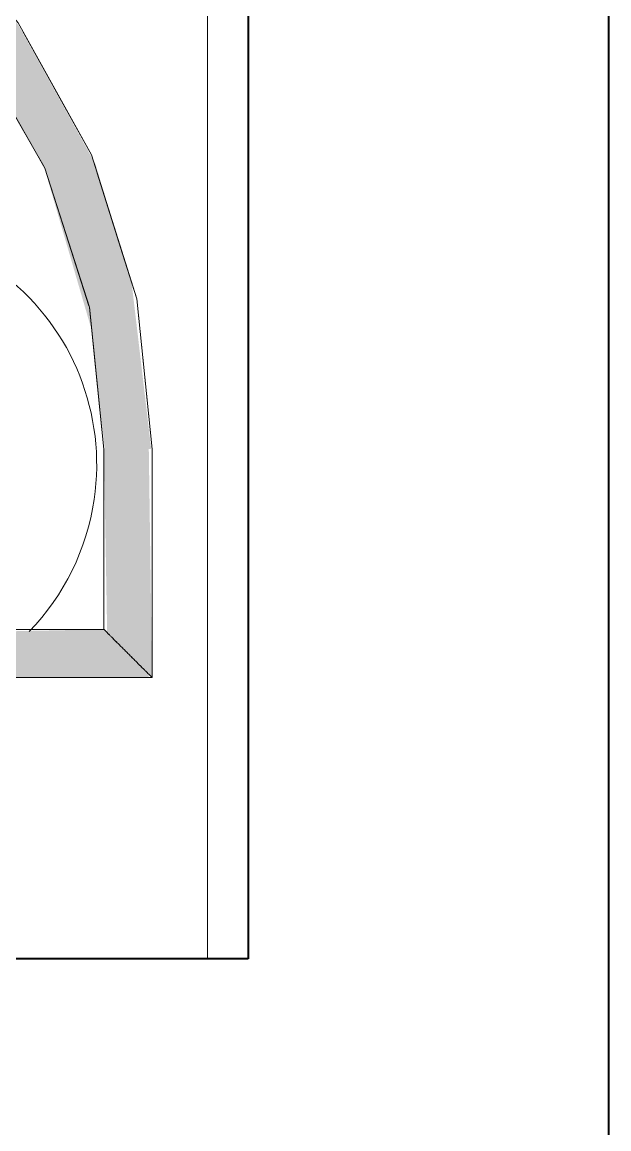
# Model space of a CAD drawing. Header units: millimetres. Extents: x 12827 to 109288, y -12264 to 68487.
# Drawn here: x 38695.3 to 38939.3, y 35936.7 to 36397 of the extents above; entities that cross this region are included whole.
import ezdxf

# ---------------------------------------------------------------- set-up
doc = ezdxf.new("R2010")
doc.units = ezdxf.units.MM
for name, color, linetype, lineweight in [('A-FLOR', 192, 'Continuous', 9), ('A-FLOR-PATT', 8, 'Continuous', 9), ('A-WALL', 113, 'Continuous', 20), ('Q-CASE', 31, 'Continuous', 20)]:
    doc.layers.add(name, color=color, linetype=linetype, lineweight=lineweight)

# ---------------------------------------------------------------- blocks, each defined once
blk = doc.blocks.new('DLN_Cat Ladder - 750x750x2500 _WDH_-14044057-Copy of 2_F')
at = {"layer": 'Q-CASE', "transparency": 33554432}
for points in [[(-265.3, -707), (-263.96, -802), (-245.3, -802), (-246.64, -725.66), (-264.96, -707.34)], [(-265.3, -707), (-263.96, -802), (-245.3, -802), (-246.64, -725.66), (-264.96, -707.34)], [(-265.3, -707), (-263.96, -802), (-245.3, -802), (-246.64, -725.66), (-264.96, -707.34)], [(-265.3, -707), (-263.96, -802), (-245.3, -802), (-246.64, -725.66), (-264.96, -707.34)], [(-265.3, -707), (-263.96, -802), (-245.3, -802), (-246.64, -725.66), (-264.96, -707.34)], [(-265.3, -707), (-263.96, -802), (-245.3, -802), (-246.64, -725.66), (-264.96, -707.34)], [(-265.3, -707), (-263.96, -802), (-245.3, -802), (-246.64, -725.66), (-264.96, -707.34)], [(-265.3, -707), (-263.96, -802), (-245.3, -802), (-246.64, -725.66), (-264.96, -707.34)], [(-265.3, -707), (-263.96, -802), (-245.3, -802), (-246.64, -725.66), (-264.96, -707.34)], [(-265.3, -707), (-263.96, -802), (-245.3, -802), (-246.64, -725.66), (-264.96, -707.34)], [(-183.74, -707), (-263.96, -708.34), (-245.3, -727), (-180.3, -725.23), (-182.32, -707)], [(-183.74, -707), (-263.96, -708.34), (-245.3, -727), (-180.3, -725.23), (-182.32, -707)], [(-183.74, -707), (-263.96, -708.34), (-245.3, -727), (-180.3, -725.23), (-182.32, -707)], [(-183.74, -707), (-263.96, -708.34), (-245.3, -727), (-180.3, -725.23), (-182.32, -707)], [(-183.74, -707), (-263.96, -708.34), (-245.3, -727), (-180.3, -725.23), (-182.32, -707)], [(-183.74, -707), (-263.96, -708.34), (-245.3, -727), (-180.3, -725.23), (-182.32, -707)], [(-183.74, -707), (-263.96, -708.34), (-245.3, -727), (-180.3, -725.23), (-182.32, -707)], [(-189.3, -707), (-263.96, -708.34), (-245.3, -727), (-180.3, -725.23), (-182.32, -707), (-183.74, -707)], [(-263.96, -707), (-263.96, -708.34), (-245.3, -727), (-180.3, -725.23), (-182.32, -707), (-263.95, -707)], [(-209.78, -707), (-263.96, -708.34), (-245.3, -727), (-180.3, -725.66), (-182.32, -707), (-189.3, -707)], [(-260.3, -802), (-264.96, -802), (-256.9, -870.54), (-241.7, -920.63), (-207.31, -981.23), (-172.37, -1022.95), (-118.21, -1064.74), (-62.67, -1091.82), (-15.59, -1106.06), (51.38, -1111.34), (105.18, -1106.04), (163.33, -1088.4), (224.98, -1053.15), (266.93, -1017.51), (303.4, -972.46), (331.1, -920.63), (349.7, -852.18), (353.36, -802), (335.04, -802), (328.36, -862.29), (309.24, -920.63), (277.72, -974.23), (233.67, -1021.2), (189.7, -1053.15), (134.32, -1077.81), (75.01, -1090.41), (9.85, -1089.45), (-45.85, -1077.39), (-101.13, -1052.54), (-152.74, -1013.74), (-195.41, -962.94), (-220.23, -919.95), (-240.13, -851.76), (-246.64, -802), (-259.34, -802)], [(-260.3, -802), (-264.96, -802), (-256.9, -870.54), (-241.7, -920.63), (-207.31, -981.23), (-172.37, -1022.95), (-118.21, -1064.74), (-62.67, -1091.82), (-15.59, -1106.06), (51.38, -1111.34), (105.18, -1106.04), (163.33, -1088.4), (224.98, -1053.15), (266.93, -1017.51), (303.4, -972.46), (331.1, -920.63), (349.7, -852.18), (353.36, -802), (335.04, -802), (328.36, -862.29), (309.24, -920.63), (277.72, -974.23), (233.67, -1021.2), (189.7, -1053.15), (134.32, -1077.81), (75.01, -1090.41), (9.85, -1089.45), (-45.85, -1077.39), (-101.13, -1052.54), (-152.74, -1013.74), (-195.41, -962.94), (-220.23, -919.95), (-240.13, -851.76), (-246.64, -802), (-259.34, -802)], [(-250.96, -802), (-264.96, -802), (-256.9, -870.54), (-241.7, -920.63), (-207.31, -981.23), (-172.37, -1022.95), (-118.21, -1064.74), (-62.67, -1091.82), (-15.59, -1106.06), (51.38, -1111.34), (105.18, -1106.04), (163.33, -1088.4), (224.98, -1053.15), (266.93, -1017.51), (303.4, -972.46), (331.1, -920.63), (349.7, -852.18), (353.36, -802), (335.04, -802), (328.36, -862.29), (309.24, -920.63), (277.72, -974.23), (233.67, -1021.2), (189.7, -1053.15), (134.32, -1077.81), (75.01, -1090.41), (9.85, -1089.45), (-45.85, -1077.39), (-101.13, -1052.54), (-152.74, -1013.74), (-195.41, -962.94), (-220.23, -919.95), (-240.13, -851.76), (-246.64, -802), (-250.3, -802)], [(-260.3, -802), (-264.96, -802), (-256.9, -870.54), (-241.7, -920.63), (-207.31, -981.23), (-172.37, -1022.95), (-118.21, -1064.74), (-62.67, -1091.82), (-15.59, -1106.06), (51.38, -1111.34), (105.18, -1106.04), (163.33, -1088.4), (224.98, -1053.15), (266.93, -1017.51), (303.4, -972.46), (331.1, -920.63), (349.7, -852.18), (353.36, -802), (335.04, -802), (328.36, -862.29), (309.24, -920.63), (277.72, -974.23), (233.67, -1021.2), (189.7, -1053.15), (134.32, -1077.81), (75.01, -1090.41), (9.85, -1089.45), (-45.85, -1077.39), (-101.13, -1052.54), (-152.74, -1013.74), (-195.41, -962.94), (-220.23, -919.95), (-240.13, -851.76), (-246.64, -802), (-259.34, -802)], [(-260.3, -802), (-264.96, -802), (-256.9, -870.54), (-241.7, -920.63), (-207.31, -981.23), (-172.37, -1022.95), (-118.21, -1064.74), (-62.67, -1091.82), (-15.59, -1106.06), (51.38, -1111.34), (105.18, -1106.04), (163.33, -1088.4), (224.98, -1053.15), (266.93, -1017.51), (303.4, -972.46), (331.1, -920.63), (349.7, -852.18), (353.36, -802), (335.04, -802), (328.36, -862.29), (309.24, -920.63), (277.72, -974.23), (233.67, -1021.2), (189.7, -1053.15), (134.32, -1077.81), (75.01, -1090.41), (9.85, -1089.45), (-45.85, -1077.39), (-101.13, -1052.54), (-152.74, -1013.74), (-195.41, -962.94), (-220.23, -919.95), (-240.13, -851.76), (-246.64, -802), (-259.34, -802)], [(-250.96, -802), (-264.96, -802), (-256.9, -870.54), (-241.7, -920.63), (-207.31, -981.23), (-172.37, -1022.95), (-118.21, -1064.74), (-62.67, -1091.82), (-15.59, -1106.06), (51.38, -1111.34), (105.18, -1106.04), (163.33, -1088.4), (224.98, -1053.15), (266.93, -1017.51), (303.4, -972.46), (331.1, -920.63), (349.7, -852.18), (353.36, -802), (335.04, -802), (328.36, -862.29), (309.24, -920.63), (277.72, -974.23), (233.67, -1021.2), (189.7, -1053.15), (134.32, -1077.81), (75.01, -1090.41), (9.85, -1089.45), (-45.85, -1077.39), (-101.13, -1052.54), (-152.74, -1013.74), (-195.41, -962.94), (-220.23, -919.95), (-240.13, -851.76), (-246.64, -802), (-250.3, -802)], [(-250.96, -802), (-264.96, -802), (-256.9, -870.54), (-241.7, -920.63), (-207.31, -981.23), (-172.37, -1022.95), (-118.21, -1064.74), (-62.67, -1091.82), (-15.59, -1106.06), (51.38, -1111.34), (105.18, -1106.04), (163.33, -1088.4), (224.98, -1053.15), (266.93, -1017.51), (303.4, -972.46), (331.1, -920.63), (349.7, -852.18), (353.36, -802), (335.04, -802), (328.36, -862.29), (309.24, -920.63), (277.72, -974.23), (233.67, -1021.2), (189.7, -1053.15), (134.32, -1077.81), (75.01, -1090.41), (9.85, -1089.45), (-45.85, -1077.39), (-101.13, -1052.54), (-152.74, -1013.74), (-195.41, -962.94), (-220.23, -919.95), (-240.13, -851.76), (-246.64, -802), (-250.3, -802)], [(-245.64, -802), (-264.96, -802), (-256.9, -870.54), (-241.7, -920.63), (-207.31, -981.23), (-172.37, -1022.95), (-118.21, -1064.74), (-62.67, -1091.82), (-15.59, -1106.06), (51.38, -1111.34), (105.18, -1106.04), (163.33, -1088.4), (224.98, -1053.15), (266.93, -1017.51), (303.4, -972.46), (331.1, -920.63), (349.7, -852.18), (353.36, -802), (335.04, -802), (328.36, -862.29), (309.24, -920.63), (277.72, -974.23), (233.67, -1021.2), (189.7, -1053.15), (134.32, -1077.81), (75.01, -1090.41), (9.85, -1089.45), (-45.85, -1077.39), (-101.13, -1052.54), (-152.74, -1013.74), (-195.41, -962.94), (-220.23, -919.95), (-240.13, -851.76), (-245.3, -805.08)], [(-250.96, -802), (-264.96, -802), (-256.9, -870.54), (-241.7, -920.63), (-207.31, -981.23), (-172.37, -1022.95), (-118.21, -1064.74), (-62.67, -1091.82), (-15.59, -1106.06), (51.38, -1111.34), (105.18, -1106.04), (163.33, -1088.4), (224.98, -1053.15), (266.93, -1017.51), (303.4, -972.46), (331.1, -920.63), (349.7, -852.18), (353.36, -802), (335.04, -802), (328.36, -862.29), (309.24, -920.63), (277.72, -974.23), (233.67, -1021.2), (189.7, -1053.15), (134.32, -1077.81), (75.01, -1090.41), (9.85, -1089.45), (-45.85, -1077.39), (-101.13, -1052.54), (-152.74, -1013.74), (-195.41, -962.94), (-220.23, -919.95), (-240.13, -851.76), (-246.64, -802), (-250.3, -802)], [(-248.23, -802), (-264.96, -802), (-256.9, -870.54), (-241.7, -920.63), (-209.78, -978.22), (-174.5, -1021.2), (-127.53, -1059.76), (-73.93, -1088.4), (-15.59, -1106.06), (51.38, -1111.34), (105.18, -1106.04), (163.33, -1088.4), (216.93, -1059.76), (263.9, -1021.2), (302.46, -974.23), (331.1, -920.63), (349.7, -852.18), (353.36, -802), (335.04, -802), (328.36, -862.29), (309.63, -919.95), (279.32, -972.46), (236.68, -1019.01), (189.7, -1053.15), (134.32, -1077.81), (75.01, -1090.41), (9.85, -1089.45), (-44.91, -1077.81), (-101.13, -1052.54), (-149.35, -1017.51), (-195.37, -963.01), (-220.23, -919.95), (-240.13, -851.76), (-246.64, -802)]]:
    blk.add_hatch(color=201, dxfattribs=at).paths.add_polyline_path(points, flags=0)
at = {"layer": 'Q-CASE'}
for p, q in [((-265.3, -707), (-265.3, -802)), ((-264.69, -707), (-265.3, -707)), ((-265.3, -707), (-265.3, -802)), ((-264.69, -707), (-265.3, -707)), ((-265.3, -707), (-265.3, -802)), ((-264.69, -707), (-265.3, -707)), ((-265.3, -707), (-265.3, -802)), ((-264.69, -707), (-265.3, -707)), ((-265.3, -707), (-265.3, -802)), ((-264.69, -707), (-265.3, -707)), ((-265.3, -707), (-265.3, -802)), ((-264.69, -707), (-265.3, -707)), ((-265.3, -707), (-265.3, -802)), ((-264.69, -707), (-265.3, -707)), ((-265.3, -707), (-265.3, -802)), ((-264.69, -707), (-265.3, -707)), ((-265.3, -707), (-265.3, -802)), ((-264.69, -707), (-265.3, -707)), ((-265.3, -707), (-265.3, -802)), ((-189.3, -707), (-265.3, -707)), ((-189.3, -707), (-264.69, -707)), ((-189.3, -707), (-264.69, -707)), ((-189.3, -707), (-264.69, -707)), ((-189.3, -707), (-264.69, -707)), ((-189.3, -707), (-264.69, -707)), ((-189.3, -707), (-264.69, -707)), ((-189.3, -707), (-264.69, -707)), ((-189.3, -707), (-264.69, -707)), ((-189.3, -707), (-264.69, -707)), ((-245.3, -802), (-245.3, -727)), ((-245.3, -727), (-189.3, -727)), ((-245.3, -802), (-245.3, -727)), ((-245.3, -727), (-189.3, -727)), ((-245.3, -802), (-245.3, -727)), ((-245.3, -727), (-189.3, -727)), ((-245.3, -802), (-245.3, -727)), ((-245.3, -727), (-189.3, -727)), ((-245.3, -802), (-245.3, -727)), ((-245.3, -727), (-189.3, -727)), ((-245.3, -802), (-245.3, -727)), ((-245.3, -727), (-189.3, -727)), ((-245.3, -802), (-245.3, -727)), ((-245.3, -727), (-189.3, -727)), ((-245.3, -802), (-245.3, -727)), ((-245.3, -727), (-189.3, -727)), ((-245.3, -802), (-245.3, -727)), ((-245.3, -727), (-189.3, -727)), ((-245.3, -802), (-245.3, -727)), ((-245.3, -727), (-189.3, -727)), ((-265.3, -802), (-261.42, -840.11)), ((-265.3, -802), (-261.42, -840.11)), ((-265.3, -802), (-261.42, -840.11)), ((-265.3, -802), (-261.42, -840.11)), ((-265.3, -802), (-261.42, -840.11)), ((-265.3, -802), (-261.42, -840.11)), ((-265.3, -802), (-261.42, -840.11)), ((-265.3, -802), (-261.42, -840.11)), ((-265.3, -802), (-261.42, -840.11)), ((-240.96, -844.29), (-245.3, -802)), ((-240.96, -844.29), (-245.3, -802)), ((-240.96, -844.29), (-245.3, -802)), ((-240.96, -844.29), (-245.3, -802)), ((-240.96, -844.29), (-245.3, -802)), ((-240.96, -844.29), (-245.3, -802)), ((-240.96, -844.29), (-245.3, -802)), ((-240.96, -844.29), (-245.3, -802)), ((-240.96, -844.29), (-245.3, -802)), ((-261.42, -840.11), (-259.22, -861.76)), ((-261.42, -840.11), (-259.22, -861.76)), ((-261.42, -840.11), (-259.22, -861.76)), ((-261.42, -840.11), (-259.22, -861.76)), ((-261.42, -840.11), (-259.22, -861.76)), ((-261.42, -840.11), (-259.22, -861.76)), ((-261.42, -840.11), (-259.22, -861.76)), ((-261.42, -840.11), (-259.22, -861.76)), ((-261.42, -840.11), (-259.22, -861.76)), ((-239.25, -860.94), (-240.96, -844.29)), ((-239.25, -860.94), (-240.96, -844.29)), ((-239.25, -860.94), (-240.96, -844.29)), ((-239.25, -860.94), (-240.96, -844.29)), ((-239.25, -860.94), (-240.96, -844.29)), ((-239.25, -860.94), (-240.96, -844.29)), ((-239.25, -860.94), (-240.96, -844.29)), ((-239.25, -860.94), (-240.96, -844.29)), ((-239.25, -860.94), (-240.96, -844.29)), ((-258.94, -864.47), (-253.07, -883.15)), ((-258.94, -864.47), (-253.07, -883.15)), ((-258.94, -864.47), (-253.07, -883.15)), ((-258.94, -864.47), (-253.07, -883.15)), ((-258.94, -864.47), (-253.07, -883.15)), ((-258.94, -864.47), (-253.07, -883.15)), ((-258.94, -864.47), (-253.07, -883.15)), ((-258.94, -864.47), (-253.07, -883.15)), ((-258.94, -864.47), (-253.07, -883.15)), ((-229.45, -891.56), (-239.04, -861.58)), ((-229.45, -891.56), (-239.04, -861.58)), ((-229.45, -891.56), (-239.04, -861.58)), ((-229.45, -891.56), (-239.04, -861.58)), ((-229.45, -891.56), (-239.04, -861.58)), ((-229.45, -891.56), (-239.04, -861.58)), ((-229.45, -891.56), (-239.04, -861.58)), ((-229.45, -891.56), (-239.04, -861.58)), ((-229.45, -891.56), (-239.04, -861.58)), ((-253.07, -883.15), (-242.53, -916.73)), ((-253.07, -883.15), (-242.53, -916.73)), ((-253.07, -883.15), (-242.53, -916.73)), ((-253.07, -883.15), (-242.53, -916.73)), ((-253.07, -883.15), (-242.53, -916.73)), ((-253.07, -883.15), (-242.53, -916.73)), ((-253.07, -883.15), (-242.53, -916.73)), ((-253.07, -883.15), (-242.53, -916.73)), ((-253.07, -883.15), (-242.53, -916.73)), ((-220.75, -918.78), (-229.45, -891.56)), ((-220.75, -918.78), (-229.45, -891.56)), ((-220.75, -918.78), (-229.45, -891.56)), ((-220.75, -918.78), (-229.45, -891.56)), ((-220.75, -918.78), (-229.45, -891.56)), ((-220.75, -918.78), (-229.45, -891.56)), ((-220.75, -918.78), (-229.45, -891.56)), ((-220.75, -918.78), (-229.45, -891.56)), ((-220.75, -918.78), (-229.45, -891.56)), ((-241.88, -918.77), (-240.97, -921.68)), ((-241.88, -918.77), (-240.97, -921.68)), ((-241.88, -918.77), (-240.97, -921.68)), ((-241.88, -918.77), (-240.97, -921.68)), ((-241.88, -918.77), (-240.97, -921.68)), ((-241.88, -918.77), (-240.97, -921.68)), ((-241.88, -918.77), (-240.97, -921.68)), ((-241.88, -918.77), (-240.97, -921.68)), ((-241.88, -918.77), (-240.97, -921.68)), ((-204.77, -946.73), (-220.43, -919.34)), ((-204.77, -946.73), (-220.43, -919.34)), ((-204.77, -946.73), (-220.43, -919.34)), ((-204.77, -946.73), (-220.43, -919.34)), ((-204.77, -946.73), (-220.43, -919.34)), ((-204.77, -946.73), (-220.43, -919.34)), ((-204.77, -946.73), (-220.43, -919.34)), ((-204.77, -946.73), (-220.43, -919.34)), ((-204.77, -946.73), (-220.43, -919.34)), ((-240.12, -924.37), (-229.1, -944.21)), ((-240.12, -924.37), (-229.1, -944.21)), ((-240.12, -924.37), (-229.1, -944.21)), ((-240.12, -924.37), (-229.1, -944.21)), ((-240.12, -924.37), (-229.1, -944.21)), ((-240.12, -924.37), (-229.1, -944.21)), ((-240.12, -924.37), (-229.1, -944.21)), ((-240.12, -924.37), (-229.1, -944.21)), ((-240.12, -924.37), (-229.1, -944.21)), ((-229.1, -944.21), (-211.48, -975.91)), ((-229.1, -944.21), (-211.48, -975.91)), ((-229.1, -944.21), (-211.48, -975.91)), ((-229.1, -944.21), (-211.48, -975.91)), ((-229.1, -944.21), (-211.48, -975.91)), ((-229.1, -944.21), (-211.48, -975.91)), ((-229.1, -944.21), (-211.48, -975.91)), ((-229.1, -944.21), (-211.48, -975.91)), ((-229.1, -944.21), (-211.48, -975.91))]:
    blk.add_line(p, q, dxfattribs=at)
at = {"layer": 'Q-CASE', "flags": 128}
for points in [[(-265.3, -802), (-258.94, -864.47), (-240.12, -924.37), (-209.62, -979.26), (-168.68, -1026.87), (-118.99, -1065.26), (-62.59, -1092.84), (-1.78, -1108.5), (60.94, -1111.57), (122.99, -1101.95), (181.82, -1080.02), (235.04, -1046.69), (280.44, -1003.31), (316.17, -951.68), (340.76, -893.91), (353.21, -832.36), (354.7, -802)], [(334.7, -802), (328.34, -862.39), (309.55, -920.13), (279.14, -972.7), (238.45, -1017.78), (189.27, -1053.39), (133.75, -1077.99), (74.33, -1090.48), (13.6, -1090.33), (-45.76, -1077.53), (-101.15, -1052.65), (-150.15, -1016.78), (-190.61, -971.5), (-220.75, -918.78), (-239.25, -860.94), (-245.3, -802)]]:
    blk.add_lwpolyline(points, dxfattribs=at)
at = {"layer": 'Q-CASE'}
for points, knots in [([(-257.89, -714.41), (-258.1, -714.2), (-258.52, -713.79), (-259.13, -713.17), (-259.73, -712.57), (-260.3, -712), (-260.86, -711.44), (-261.57, -710.73), (-262.23, -710.07), (-262.82, -709.48), (-263.38, -708.92), (-263.98, -708.31), (-264.56, -707.74), (-265.13, -707.17), (-265.3, -707), (-265.3, -707)], [0.5833333, 0.5833333, 0.5833333, 0.5833333, 0.6041667, 0.625, 0.6458333, 0.6666667, 0.6875, 0.7083333, 0.75, 0.7708333, 0.7916667, 0.8333333, 0.875, 0.9166667, 1, 1, 1, 1]), ([(-257.89, -714.41), (-258.1, -714.2), (-258.52, -713.79), (-259.13, -713.17), (-259.73, -712.57), (-260.3, -712), (-260.86, -711.44), (-261.57, -710.73), (-262.23, -710.07), (-262.82, -709.48), (-263.38, -708.92), (-263.98, -708.31), (-264.56, -707.74), (-265.13, -707.17), (-265.3, -707), (-265.3, -707)], [0.5833333, 0.5833333, 0.5833333, 0.5833333, 0.6041667, 0.625, 0.6458333, 0.6666667, 0.6875, 0.7083333, 0.75, 0.7708333, 0.7916667, 0.8333333, 0.875, 0.9166667, 1, 1, 1, 1]), ([(-263.96, -708.34), (-264.18, -708.12), (-264.56, -707.74), (-265.13, -707.17), (-265.3, -707), (-265.3, -707)], [0.8333333, 0.8333333, 0.8333333, 0.8333333, 0.875, 0.9166667, 1, 1, 1, 1]), ([(-265.3, -707), (-265.3, -707), (-265.13, -707.17), (-264.56, -707.74), (-263.98, -708.31), (-263.38, -708.92), (-262.82, -709.48), (-262.23, -710.07), (-261.4, -710.9), (-260.5, -711.81), (-259.73, -712.57), (-259.13, -713.17), (-258.52, -713.79), (-258.1, -714.2), (-257.89, -714.41)], [0, 0, 0, 0, 0.0833333, 0.125, 0.1666667, 0.2083333, 0.2291667, 0.25, 0.2916667, 0.3333333, 0.3541667, 0.375, 0.3958333, 0.4166667, 0.4166667, 0.4166667, 0.4166667]), ([(-257.89, -714.41), (-258.1, -714.2), (-258.52, -713.79), (-259.13, -713.17), (-259.73, -712.57), (-260.3, -712), (-260.86, -711.44), (-261.57, -710.73), (-262.23, -710.07), (-262.82, -709.48), (-263.38, -708.92), (-263.98, -708.31), (-264.56, -707.74), (-265.13, -707.17), (-265.3, -707), (-265.3, -707)], [0.5833333, 0.5833333, 0.5833333, 0.5833333, 0.6041667, 0.625, 0.6458333, 0.6666667, 0.6875, 0.7083333, 0.75, 0.7708333, 0.7916667, 0.8333333, 0.875, 0.9166667, 1, 1, 1, 1]), ([(-257.89, -714.41), (-258.1, -714.2), (-258.52, -713.79), (-259.13, -713.17), (-259.73, -712.57), (-260.3, -712), (-260.86, -711.44), (-261.57, -710.73), (-262.23, -710.07), (-262.82, -709.48), (-263.38, -708.92), (-263.98, -708.31), (-264.56, -707.74), (-265.13, -707.17), (-265.3, -707), (-265.3, -707)], [0.5833333, 0.5833333, 0.5833333, 0.5833333, 0.6041667, 0.625, 0.6458333, 0.6666667, 0.6875, 0.7083333, 0.75, 0.7708333, 0.7916667, 0.8333333, 0.875, 0.9166667, 1, 1, 1, 1]), ([(-265.3, -707), (-265.3, -707), (-265.13, -707.17), (-264.56, -707.74), (-263.98, -708.31), (-263.38, -708.92), (-262.82, -709.48), (-262.23, -710.07), (-261.4, -710.9), (-260.68, -711.62), (-260.3, -712)], [0, 0, 0, 0, 0.0833333, 0.125, 0.1666667, 0.2083333, 0.2291667, 0.25, 0.2916667, 0.3333333, 0.3333333, 0.3333333, 0.3333333]), ([(-260.3, -712), (-260.49, -711.81), (-260.86, -711.44), (-261.57, -710.73), (-262.23, -710.07), (-262.82, -709.48), (-263.38, -708.92), (-263.98, -708.31), (-264.56, -707.74), (-265.13, -707.17), (-265.3, -707), (-265.3, -707)], [0.6666667, 0.6666667, 0.6666667, 0.6666667, 0.6875, 0.7083333, 0.75, 0.7708333, 0.7916667, 0.8333333, 0.875, 0.9166667, 1, 1, 1, 1]), ([(-265.3, -707), (-265.3, -707), (-265.13, -707.17), (-264.56, -707.74), (-264.18, -708.12), (-263.96, -708.34)], [0, 0, 0, 0, 0.0833333, 0.125, 0.1666667, 0.1666667, 0.1666667, 0.1666667]), ([(-263.96, -708.34), (-264.18, -708.12), (-264.56, -707.74), (-265.13, -707.17), (-265.3, -707), (-265.3, -707)], [0.8333333, 0.8333333, 0.8333333, 0.8333333, 0.875, 0.9166667, 1, 1, 1, 1]), ([(-265.3, -707), (-265.3, -707), (-265.13, -707.17), (-264.56, -707.74), (-263.98, -708.31), (-263.38, -708.92), (-262.82, -709.48), (-262.23, -710.07), (-261.4, -710.9), (-260.5, -711.81), (-259.73, -712.57), (-259.13, -713.17), (-258.52, -713.79), (-258.1, -714.2), (-257.89, -714.41)], [0, 0, 0, 0, 0.0833333, 0.125, 0.1666667, 0.2083333, 0.2291667, 0.25, 0.2916667, 0.3333333, 0.3541667, 0.375, 0.3958333, 0.4166667, 0.4166667, 0.4166667, 0.4166667]), ([(-245.3, -727), (-245.3, -727), (-245.47, -726.83), (-246.03, -726.26), (-246.61, -725.69), (-247.22, -725.08), (-247.78, -724.52), (-248.37, -723.93), (-249.19, -723.1), (-250.1, -722.19), (-250.87, -721.43), (-251.47, -720.83), (-252.08, -720.21), (-252.71, -719.59), (-253.35, -718.96), (-253.99, -718.31), (-254.65, -717.65), (-255.3, -717), (-255.95, -716.35), (-256.61, -715.69), (-257.25, -715.04), (-257.89, -714.41), (-258.52, -713.79), (-259.13, -713.17), (-259.73, -712.57), (-260.3, -712), (-260.86, -711.44), (-261.57, -710.73), (-262.23, -710.07), (-262.82, -709.48), (-263.38, -708.92), (-263.98, -708.31), (-264.56, -707.74), (-265.13, -707.17), (-265.3, -707), (-265.3, -707)], [0, 0, 0, 0, 0.083333, 0.125, 0.166667, 0.208333, 0.229167, 0.25, 0.291667, 0.333333, 0.354167, 0.375, 0.395833, 0.416667, 0.4375, 0.458333, 0.479167, 0.5, 0.520833, 0.541667, 0.5625, 0.583333, 0.604167, 0.625, 0.645833, 0.666667, 0.6875, 0.708333, 0.75, 0.770833, 0.791667, 0.833333, 0.875, 0.916667, 1, 1, 1, 1]), ([(-264.96, -707.34), (-264.85, -707.45), (-264.56, -707.74), (-263.98, -708.31), (-263.38, -708.92), (-262.82, -709.48), (-262.23, -710.07), (-261.4, -710.9), (-260.5, -711.81), (-259.73, -712.57), (-259.13, -713.17), (-258.52, -713.79), (-258.1, -714.2), (-257.89, -714.41)], [0.0833333, 0.0833333, 0.0833333, 0.0833333, 0.125, 0.1666667, 0.2083333, 0.2291667, 0.25, 0.2916667, 0.3333333, 0.3541667, 0.375, 0.3958333, 0.4166667, 0.4166667, 0.4166667, 0.4166667]), ([(-264.96, -707.34), (-264.85, -707.45), (-264.56, -707.74), (-263.98, -708.31), (-263.38, -708.92), (-262.82, -709.48), (-262.23, -710.07), (-261.4, -710.9), (-260.5, -711.81), (-259.73, -712.57), (-259.13, -713.17), (-258.52, -713.79), (-258.1, -714.2), (-257.89, -714.41)], [0.0833333, 0.0833333, 0.0833333, 0.0833333, 0.125, 0.1666667, 0.2083333, 0.2291667, 0.25, 0.2916667, 0.3333333, 0.3541667, 0.375, 0.3958333, 0.4166667, 0.4166667, 0.4166667, 0.4166667]), ([(-264.96, -707.34), (-264.85, -707.45), (-264.56, -707.74), (-263.98, -708.31), (-263.38, -708.92), (-262.82, -709.48), (-262.23, -710.07), (-261.4, -710.9), (-260.5, -711.81), (-259.73, -712.57), (-259.13, -713.17), (-258.52, -713.79), (-258.1, -714.2), (-257.89, -714.41)], [0.0833333, 0.0833333, 0.0833333, 0.0833333, 0.125, 0.1666667, 0.2083333, 0.2291667, 0.25, 0.2916667, 0.3333333, 0.3541667, 0.375, 0.3958333, 0.4166667, 0.4166667, 0.4166667, 0.4166667]), ([(-260.3, -712), (-260.49, -711.81), (-260.86, -711.44), (-261.57, -710.73), (-262.23, -710.07), (-262.82, -709.48), (-263.38, -708.92), (-263.99, -708.31), (-264.56, -707.75), (-264.87, -707.43), (-264.96, -707.34)], [0.6666667, 0.6666667, 0.6666667, 0.6666667, 0.6875, 0.7083333, 0.75, 0.7708333, 0.7916667, 0.8333333, 0.875, 0.9166667, 0.9166667, 0.9166667, 0.9166667]), ([(-264.96, -707.34), (-264.85, -707.45), (-264.56, -707.74), (-263.98, -708.31), (-263.38, -708.92), (-262.82, -709.48), (-262.53, -709.78), (-262.37, -709.93)], [0.0833333, 0.0833333, 0.0833333, 0.0833333, 0.125, 0.1666667, 0.2083333, 0.2291667, 0.25, 0.25, 0.25, 0.25]), ([(-260.3, -712), (-260.49, -711.81), (-260.86, -711.44), (-261.57, -710.73), (-262.23, -710.07), (-262.82, -709.48), (-263.38, -708.92), (-263.74, -708.55), (-263.96, -708.34)], [0.6666667, 0.6666667, 0.6666667, 0.6666667, 0.6875, 0.7083333, 0.75, 0.7708333, 0.7916667, 0.8333333, 0.8333333, 0.8333333, 0.8333333]), ([(-263.96, -708.34), (-263.74, -708.56), (-263.38, -708.92), (-262.82, -709.48), (-262.23, -710.07), (-261.4, -710.9), (-260.5, -711.81), (-259.73, -712.57), (-259.13, -713.17), (-258.52, -713.79), (-258.1, -714.2), (-257.89, -714.41)], [0.1666667, 0.1666667, 0.1666667, 0.1666667, 0.2083333, 0.2291667, 0.25, 0.2916667, 0.3333333, 0.3541667, 0.375, 0.3958333, 0.4166667, 0.4166667, 0.4166667, 0.4166667]), ([(-257.89, -714.41), (-258.1, -714.2), (-258.52, -713.79), (-259.13, -713.17), (-259.73, -712.57), (-260.3, -712), (-260.86, -711.44), (-261.57, -710.73), (-262.23, -710.07), (-262.82, -709.48), (-263.38, -708.92), (-263.74, -708.55), (-263.96, -708.34)], [0.5833333, 0.5833333, 0.5833333, 0.5833333, 0.6041667, 0.625, 0.6458333, 0.6666667, 0.6875, 0.7083333, 0.75, 0.7708333, 0.7916667, 0.8333333, 0.8333333, 0.8333333, 0.8333333]), ([(-263.96, -708.34), (-263.74, -708.56), (-263.38, -708.92), (-262.82, -709.48), (-262.53, -709.78), (-262.37, -709.93)], [0.16666667, 0.16666667, 0.16666667, 0.16666667, 0.20833333, 0.22916667, 0.25, 0.25, 0.25, 0.25]), ([(-262.37, -709.93), (-262.53, -709.78), (-262.82, -709.48), (-263.38, -708.92), (-263.74, -708.55), (-263.96, -708.34)], [0.75, 0.75, 0.75, 0.75, 0.77083333, 0.79166667, 0.83333333, 0.83333333, 0.83333333, 0.83333333]), ([(-263.96, -708.34), (-263.74, -708.56), (-263.38, -708.92), (-262.82, -709.48), (-262.23, -710.07), (-261.4, -710.9), (-260.5, -711.81), (-259.73, -712.57), (-259.13, -713.17), (-258.52, -713.79), (-258.1, -714.2), (-257.89, -714.41)], [0.1666667, 0.1666667, 0.1666667, 0.1666667, 0.2083333, 0.2291667, 0.25, 0.2916667, 0.3333333, 0.3541667, 0.375, 0.3958333, 0.4166667, 0.4166667, 0.4166667, 0.4166667]), ([(-262.37, -709.93), (-262.06, -710.24), (-261.4, -710.9), (-260.5, -711.81), (-259.73, -712.57), (-259.13, -713.17), (-258.52, -713.79), (-258.1, -714.2), (-257.89, -714.41)], [0.25, 0.25, 0.25, 0.25, 0.2916667, 0.3333333, 0.3541667, 0.375, 0.3958333, 0.4166667, 0.4166667, 0.4166667, 0.4166667]), ([(-260.3, -712), (-260.49, -711.81), (-260.86, -711.44), (-261.57, -710.73), (-262.06, -710.24), (-262.37, -709.93)], [0.66666667, 0.66666667, 0.66666667, 0.66666667, 0.6875, 0.70833333, 0.75, 0.75, 0.75, 0.75]), ([(-250.33, -721.97), (-250.51, -721.79), (-250.88, -721.42), (-251.47, -720.83), (-252.08, -720.21), (-252.71, -719.59), (-253.35, -718.96), (-253.99, -718.31), (-254.65, -717.65), (-255.3, -717), (-255.95, -716.35), (-256.61, -715.69), (-257.23, -715.07), (-257.63, -714.66), (-257.83, -714.47)], [0.3344969, 0.3344969, 0.3344969, 0.3344969, 0.3541667, 0.375, 0.3958333, 0.4166667, 0.4375, 0.4583333, 0.4791667, 0.5, 0.5208333, 0.5416667, 0.5625, 0.5812655, 0.5812655, 0.5812655, 0.5812655]), ([(-257.83, -714.47), (-257.63, -714.66), (-257.23, -715.07), (-256.61, -715.69), (-255.95, -716.35), (-255.52, -716.78), (-255.3, -717)], [0.41873451, 0.41873451, 0.41873451, 0.41873451, 0.4375, 0.45833333, 0.47916667, 0.5, 0.5, 0.5, 0.5]), ([(-255.3, -717), (-255.52, -716.78), (-255.95, -716.35), (-256.61, -715.69), (-257.23, -715.07), (-257.63, -714.66), (-257.83, -714.47)], [0.5, 0.5, 0.5, 0.5, 0.52083333, 0.54166667, 0.5625, 0.58126549, 0.58126549, 0.58126549, 0.58126549]), ([(-257.83, -714.47), (-257.63, -714.66), (-257.23, -715.07), (-256.61, -715.69), (-255.95, -716.35), (-255.3, -717), (-254.65, -717.65), (-253.99, -718.31), (-253.35, -718.96), (-252.71, -719.59), (-252.08, -720.21), (-251.47, -720.83), (-250.88, -721.42), (-250.51, -721.79), (-250.33, -721.97)], [0.4187345, 0.4187345, 0.4187345, 0.4187345, 0.4375, 0.4583333, 0.4791667, 0.5, 0.5208333, 0.5416667, 0.5625, 0.5833333, 0.6041667, 0.625, 0.6458333, 0.6655031, 0.6655031, 0.6655031, 0.6655031]), ([(-250.33, -721.97), (-250.51, -721.79), (-250.88, -721.42), (-251.47, -720.83), (-252.08, -720.21), (-252.71, -719.59), (-253.35, -718.96), (-253.99, -718.31), (-254.65, -717.65), (-255.3, -717), (-255.95, -716.35), (-256.61, -715.69), (-257.23, -715.07), (-257.63, -714.66), (-257.83, -714.47)], [0.3344969, 0.3344969, 0.3344969, 0.3344969, 0.3541667, 0.375, 0.3958333, 0.4166667, 0.4375, 0.4583333, 0.4791667, 0.5, 0.5208333, 0.5416667, 0.5625, 0.5812655, 0.5812655, 0.5812655, 0.5812655]), ([(-257.83, -714.47), (-257.63, -714.66), (-257.23, -715.07), (-256.61, -715.69), (-255.95, -716.35), (-255.3, -717), (-254.65, -717.65), (-253.99, -718.31), (-253.35, -718.96), (-252.71, -719.59), (-252.08, -720.21), (-251.47, -720.83), (-250.88, -721.42), (-250.51, -721.79), (-250.33, -721.97)], [0.4187345, 0.4187345, 0.4187345, 0.4187345, 0.4375, 0.4583333, 0.4791667, 0.5, 0.5208333, 0.5416667, 0.5625, 0.5833333, 0.6041667, 0.625, 0.6458333, 0.6655031, 0.6655031, 0.6655031, 0.6655031]), ([(-252.71, -719.59), (-252.92, -719.38), (-253.35, -718.96), (-253.99, -718.31), (-254.65, -717.65), (-255.3, -717), (-255.95, -716.35), (-256.61, -715.69), (-257.23, -715.07), (-257.63, -714.66), (-257.83, -714.47)], [0.4166667, 0.4166667, 0.4166667, 0.4166667, 0.4375, 0.4583333, 0.4791667, 0.5, 0.5208333, 0.5416667, 0.5625, 0.5812655, 0.5812655, 0.5812655, 0.5812655]), ([(-257.83, -714.47), (-257.63, -714.66), (-257.23, -715.07), (-256.61, -715.69), (-255.95, -716.35), (-255.52, -716.78), (-255.3, -717)], [0.41873451, 0.41873451, 0.41873451, 0.41873451, 0.4375, 0.45833333, 0.47916667, 0.5, 0.5, 0.5, 0.5]), ([(-250.33, -721.97), (-250.51, -721.79), (-250.88, -721.42), (-251.47, -720.83), (-252.08, -720.21), (-252.71, -719.59), (-253.35, -718.96), (-253.99, -718.31), (-254.65, -717.65), (-255.3, -717), (-255.95, -716.35), (-256.61, -715.69), (-257.23, -715.07), (-257.63, -714.66), (-257.83, -714.47)], [0.3344969, 0.3344969, 0.3344969, 0.3344969, 0.3541667, 0.375, 0.3958333, 0.4166667, 0.4375, 0.4583333, 0.4791667, 0.5, 0.5208333, 0.5416667, 0.5625, 0.5812655, 0.5812655, 0.5812655, 0.5812655]), ([(-257.83, -714.47), (-257.63, -714.66), (-257.23, -715.07), (-256.61, -715.69), (-255.95, -716.35), (-255.3, -717), (-254.65, -717.65), (-253.99, -718.31), (-253.35, -718.96), (-252.71, -719.59), (-252.08, -720.21), (-251.47, -720.83), (-250.88, -721.42), (-250.51, -721.79), (-250.33, -721.97)], [0.4187345, 0.4187345, 0.4187345, 0.4187345, 0.4375, 0.4583333, 0.4791667, 0.5, 0.5208333, 0.5416667, 0.5625, 0.5833333, 0.6041667, 0.625, 0.6458333, 0.6655031, 0.6655031, 0.6655031, 0.6655031]), ([(-250.33, -721.97), (-250.51, -721.79), (-250.88, -721.42), (-251.47, -720.83), (-252.08, -720.21), (-252.71, -719.59), (-253.35, -718.96), (-253.99, -718.31), (-254.65, -717.65), (-255.3, -717), (-255.95, -716.35), (-256.61, -715.69), (-257.23, -715.07), (-257.63, -714.66), (-257.83, -714.47)], [0.3344969, 0.3344969, 0.3344969, 0.3344969, 0.3541667, 0.375, 0.3958333, 0.4166667, 0.4375, 0.4583333, 0.4791667, 0.5, 0.5208333, 0.5416667, 0.5625, 0.5812655, 0.5812655, 0.5812655, 0.5812655]), ([(-257.83, -714.47), (-257.63, -714.66), (-257.23, -715.07), (-256.61, -715.69), (-255.95, -716.35), (-255.3, -717), (-254.65, -717.65), (-253.99, -718.31), (-253.35, -718.96), (-252.92, -719.38), (-252.71, -719.59)], [0.4187345, 0.4187345, 0.4187345, 0.4187345, 0.4375, 0.4583333, 0.4791667, 0.5, 0.5208333, 0.5416667, 0.5625, 0.5833333, 0.5833333, 0.5833333, 0.5833333]), ([(-255.3, -717), (-255.52, -716.78), (-255.95, -716.35), (-256.61, -715.69), (-257.23, -715.07), (-257.63, -714.66), (-257.83, -714.47)], [0.5, 0.5, 0.5, 0.5, 0.52083333, 0.54166667, 0.5625, 0.58126549, 0.58126549, 0.58126549, 0.58126549]), ([(-257.83, -714.47), (-257.63, -714.66), (-257.23, -715.07), (-256.61, -715.69), (-255.95, -716.35), (-255.3, -717), (-254.65, -717.65), (-253.99, -718.31), (-253.35, -718.96), (-252.71, -719.59), (-252.08, -720.21), (-251.47, -720.83), (-250.88, -721.42), (-250.51, -721.79), (-250.33, -721.97)], [0.4187345, 0.4187345, 0.4187345, 0.4187345, 0.4375, 0.4583333, 0.4791667, 0.5, 0.5208333, 0.5416667, 0.5625, 0.5833333, 0.6041667, 0.625, 0.6458333, 0.6655031, 0.6655031, 0.6655031, 0.6655031]), ([(-250.33, -721.97), (-250.51, -721.79), (-250.88, -721.42), (-251.47, -720.83), (-252.08, -720.21), (-252.71, -719.59), (-253.35, -718.96), (-253.99, -718.31), (-254.65, -717.65), (-255.3, -717), (-255.95, -716.35), (-256.61, -715.69), (-257.23, -715.07), (-257.63, -714.66), (-257.83, -714.47)], [0.3344969, 0.3344969, 0.3344969, 0.3344969, 0.3541667, 0.375, 0.3958333, 0.4166667, 0.4375, 0.4583333, 0.4791667, 0.5, 0.5208333, 0.5416667, 0.5625, 0.5812655, 0.5812655, 0.5812655, 0.5812655]), ([(-257.83, -714.47), (-257.63, -714.66), (-257.23, -715.07), (-256.61, -715.69), (-255.95, -716.35), (-255.3, -717), (-254.65, -717.65), (-253.99, -718.31), (-253.35, -718.96), (-252.92, -719.38), (-252.71, -719.59)], [0.4187345, 0.4187345, 0.4187345, 0.4187345, 0.4375, 0.4583333, 0.4791667, 0.5, 0.5208333, 0.5416667, 0.5625, 0.5833333, 0.5833333, 0.5833333, 0.5833333]), ([(-252.71, -719.59), (-252.92, -719.38), (-253.35, -718.96), (-253.99, -718.31), (-254.65, -717.65), (-255.3, -717), (-255.95, -716.35), (-256.61, -715.69), (-257.23, -715.07), (-257.63, -714.66), (-257.83, -714.47)], [0.4166667, 0.4166667, 0.4166667, 0.4166667, 0.4375, 0.4583333, 0.4791667, 0.5, 0.5208333, 0.5416667, 0.5625, 0.5812655, 0.5812655, 0.5812655, 0.5812655]), ([(-257.83, -714.47), (-257.63, -714.66), (-257.23, -715.07), (-256.61, -715.69), (-255.95, -716.35), (-255.3, -717), (-254.65, -717.65), (-253.99, -718.31), (-253.35, -718.96), (-252.71, -719.59), (-252.08, -720.21), (-251.47, -720.83), (-250.88, -721.42), (-250.51, -721.79), (-250.33, -721.97)], [0.4187345, 0.4187345, 0.4187345, 0.4187345, 0.4375, 0.4583333, 0.4791667, 0.5, 0.5208333, 0.5416667, 0.5625, 0.5833333, 0.6041667, 0.625, 0.6458333, 0.6655031, 0.6655031, 0.6655031, 0.6655031]), ([(-257.83, -714.47), (-257.63, -714.66), (-257.23, -715.07), (-256.61, -715.69), (-255.95, -716.35), (-255.3, -717), (-254.65, -717.65), (-253.99, -718.31), (-253.35, -718.96), (-252.71, -719.59), (-252.08, -720.21), (-251.47, -720.83), (-250.88, -721.42), (-250.51, -721.79), (-250.33, -721.97)], [0.4187345, 0.4187345, 0.4187345, 0.4187345, 0.4375, 0.4583333, 0.4791667, 0.5, 0.5208333, 0.5416667, 0.5625, 0.5833333, 0.6041667, 0.625, 0.6458333, 0.6655031, 0.6655031, 0.6655031, 0.6655031]), ([(-250.33, -721.97), (-250.51, -721.79), (-250.88, -721.42), (-251.47, -720.83), (-252.08, -720.21), (-252.71, -719.59), (-253.35, -718.96), (-253.99, -718.31), (-254.65, -717.65), (-255.08, -717.22), (-255.3, -717)], [0.3344969, 0.3344969, 0.3344969, 0.3344969, 0.3541667, 0.375, 0.3958333, 0.4166667, 0.4375, 0.4583333, 0.4791667, 0.5, 0.5, 0.5, 0.5]), ([(-252.71, -719.59), (-252.5, -719.8), (-252.08, -720.21), (-251.47, -720.83), (-250.88, -721.42), (-250.51, -721.79), (-250.33, -721.97)], [0.58333333, 0.58333333, 0.58333333, 0.58333333, 0.60416667, 0.625, 0.64583333, 0.66550309, 0.66550309, 0.66550309, 0.66550309]), ([(-250.33, -721.97), (-250.51, -721.79), (-250.88, -721.42), (-251.47, -720.83), (-252.08, -720.21), (-252.5, -719.8), (-252.71, -719.59)], [0.33449691, 0.33449691, 0.33449691, 0.33449691, 0.35416667, 0.375, 0.39583333, 0.41666667, 0.41666667, 0.41666667, 0.41666667]), ([(-250.33, -721.97), (-250.51, -721.79), (-250.88, -721.42), (-251.47, -720.83), (-252.08, -720.21), (-252.5, -719.8), (-252.71, -719.59)], [0.33449691, 0.33449691, 0.33449691, 0.33449691, 0.35416667, 0.375, 0.39583333, 0.41666667, 0.41666667, 0.41666667, 0.41666667]), ([(-252.71, -719.59), (-252.5, -719.8), (-252.08, -720.21), (-251.47, -720.83), (-250.88, -721.42), (-250.51, -721.79), (-250.33, -721.97)], [0.58333333, 0.58333333, 0.58333333, 0.58333333, 0.60416667, 0.625, 0.64583333, 0.66550309, 0.66550309, 0.66550309, 0.66550309]), ([(-252.71, -719.59), (-252.5, -719.8), (-252.08, -720.21), (-251.47, -720.83), (-250.88, -721.42), (-250.51, -721.79), (-250.33, -721.97)], [0.58333333, 0.58333333, 0.58333333, 0.58333333, 0.60416667, 0.625, 0.64583333, 0.66550309, 0.66550309, 0.66550309, 0.66550309]), ([(-252.71, -719.59), (-252.5, -719.8), (-252.08, -720.21), (-251.47, -720.83), (-250.88, -721.42), (-250.51, -721.79), (-250.33, -721.97)], [0.58333333, 0.58333333, 0.58333333, 0.58333333, 0.60416667, 0.625, 0.64583333, 0.66550309, 0.66550309, 0.66550309, 0.66550309]), ([(-250.33, -721.97), (-250.51, -721.79), (-250.88, -721.42), (-251.47, -720.83), (-252.08, -720.21), (-252.5, -719.8), (-252.71, -719.59)], [0.33449691, 0.33449691, 0.33449691, 0.33449691, 0.35416667, 0.375, 0.39583333, 0.41666667, 0.41666667, 0.41666667, 0.41666667]), ([(-245.3, -727), (-245.3, -727), (-245.47, -726.83), (-246.03, -726.26), (-246.61, -725.69), (-247.22, -725.08), (-247.78, -724.52), (-248.37, -723.93), (-249.19, -723.1), (-249.92, -722.38), (-250.3, -722)], [0, 0, 0, 0, 0.0833333, 0.125, 0.1666667, 0.2083333, 0.2291667, 0.25, 0.2916667, 0.3333333, 0.3333333, 0.3333333, 0.3333333]), ([(-250.3, -722), (-250.11, -722.19), (-249.74, -722.56), (-249.03, -723.27), (-248.54, -723.76), (-248.23, -724.07)], [0.66666667, 0.66666667, 0.66666667, 0.66666667, 0.6875, 0.70833333, 0.75, 0.75, 0.75, 0.75]), ([(-250.3, -722), (-250.11, -722.19), (-249.74, -722.56), (-249.03, -723.27), (-248.37, -723.93), (-247.78, -724.52), (-247.22, -725.08), (-246.61, -725.69), (-246.04, -726.25), (-245.73, -726.57), (-245.64, -726.66)], [0.6666667, 0.6666667, 0.6666667, 0.6666667, 0.6875, 0.7083333, 0.75, 0.7708333, 0.7916667, 0.8333333, 0.875, 0.9166667, 0.9166667, 0.9166667, 0.9166667]), ([(-245.3, -727), (-245.3, -727), (-245.47, -726.83), (-246.03, -726.26), (-246.61, -725.69), (-247.22, -725.08), (-247.78, -724.52), (-248.37, -723.93), (-249.19, -723.1), (-249.92, -722.38), (-250.3, -722)], [0, 0, 0, 0, 0.0833333, 0.125, 0.1666667, 0.2083333, 0.2291667, 0.25, 0.2916667, 0.3333333, 0.3333333, 0.3333333, 0.3333333]), ([(-250.3, -722), (-250.11, -722.19), (-249.74, -722.56), (-249.03, -723.27), (-248.54, -723.76), (-248.23, -724.07)], [0.66666667, 0.66666667, 0.66666667, 0.66666667, 0.6875, 0.70833333, 0.75, 0.75, 0.75, 0.75]), ([(-250.3, -722), (-250.11, -722.19), (-249.74, -722.56), (-249.03, -723.27), (-248.37, -723.93), (-247.78, -724.52), (-247.22, -725.08), (-246.85, -725.45), (-246.64, -725.66)], [0.6666667, 0.6666667, 0.6666667, 0.6666667, 0.6875, 0.7083333, 0.75, 0.7708333, 0.7916667, 0.8333333, 0.8333333, 0.8333333, 0.8333333]), ([(-245.3, -727), (-245.3, -727), (-245.47, -726.83), (-246.03, -726.26), (-246.61, -725.69), (-247.22, -725.08), (-247.78, -724.52), (-248.37, -723.93), (-249.19, -723.1), (-249.92, -722.38), (-250.3, -722)], [0, 0, 0, 0, 0.0833333, 0.125, 0.1666667, 0.2083333, 0.2291667, 0.25, 0.2916667, 0.3333333, 0.3333333, 0.3333333, 0.3333333]), ([(-250.3, -722), (-250.11, -722.19), (-249.74, -722.56), (-249.03, -723.27), (-248.37, -723.93), (-247.78, -724.52), (-247.22, -725.08), (-246.61, -725.69), (-246.03, -726.26), (-245.47, -726.83), (-245.3, -727), (-245.3, -727)], [0.6666667, 0.6666667, 0.6666667, 0.6666667, 0.6875, 0.7083333, 0.75, 0.7708333, 0.7916667, 0.8333333, 0.875, 0.9166667, 1, 1, 1, 1]), ([(-245.64, -726.66), (-245.75, -726.55), (-246.03, -726.26), (-246.61, -725.69), (-247.22, -725.08), (-247.78, -724.52), (-248.37, -723.93), (-249.19, -723.1), (-249.92, -722.38), (-250.3, -722)], [0.0833333, 0.0833333, 0.0833333, 0.0833333, 0.125, 0.1666667, 0.2083333, 0.2291667, 0.25, 0.2916667, 0.3333333, 0.3333333, 0.3333333, 0.3333333]), ([(-250.3, -722), (-250.11, -722.19), (-249.74, -722.56), (-249.03, -723.27), (-248.37, -723.93), (-247.78, -724.52), (-247.22, -725.08), (-246.85, -725.45), (-246.64, -725.66)], [0.6666667, 0.6666667, 0.6666667, 0.6666667, 0.6875, 0.7083333, 0.75, 0.7708333, 0.7916667, 0.8333333, 0.8333333, 0.8333333, 0.8333333]), ([(-250.3, -722), (-250.11, -722.19), (-249.74, -722.56), (-249.03, -723.27), (-248.37, -723.93), (-247.78, -724.52), (-247.22, -725.08), (-246.61, -725.69), (-246.03, -726.26), (-245.47, -726.83), (-245.3, -727), (-245.3, -727)], [0.6666667, 0.6666667, 0.6666667, 0.6666667, 0.6875, 0.7083333, 0.75, 0.7708333, 0.7916667, 0.8333333, 0.875, 0.9166667, 1, 1, 1, 1]), ([(-245.3, -727), (-245.3, -727), (-245.47, -726.83), (-246.03, -726.26), (-246.61, -725.69), (-247.22, -725.08), (-247.78, -724.52), (-248.37, -723.93), (-249.19, -723.1), (-249.92, -722.38), (-250.3, -722)], [0, 0, 0, 0, 0.0833333, 0.125, 0.1666667, 0.2083333, 0.2291667, 0.25, 0.2916667, 0.3333333, 0.3333333, 0.3333333, 0.3333333]), ([(-250.3, -722), (-250.11, -722.19), (-249.74, -722.56), (-249.03, -723.27), (-248.54, -723.76), (-248.23, -724.07)], [0.66666667, 0.66666667, 0.66666667, 0.66666667, 0.6875, 0.70833333, 0.75, 0.75, 0.75, 0.75]), ([(-250.3, -722), (-250.11, -722.19), (-249.74, -722.56), (-249.03, -723.27), (-248.37, -723.93), (-247.78, -724.52), (-247.22, -725.08), (-246.61, -725.69), (-246.03, -726.26), (-245.47, -726.83), (-245.3, -727), (-245.3, -727)], [0.6666667, 0.6666667, 0.6666667, 0.6666667, 0.6875, 0.7083333, 0.75, 0.7708333, 0.7916667, 0.8333333, 0.875, 0.9166667, 1, 1, 1, 1]), ([(-250.3, -722), (-250.11, -722.19), (-249.74, -722.56), (-249.03, -723.27), (-248.54, -723.76), (-248.23, -724.07)], [0.66666667, 0.66666667, 0.66666667, 0.66666667, 0.6875, 0.70833333, 0.75, 0.75, 0.75, 0.75]), ([(-248.23, -724.07), (-248.07, -724.22), (-247.78, -724.52), (-247.22, -725.08), (-246.61, -725.69), (-246.04, -726.25), (-245.73, -726.57), (-245.64, -726.66)], [0.75, 0.75, 0.75, 0.75, 0.7708333, 0.7916667, 0.8333333, 0.875, 0.9166667, 0.9166667, 0.9166667, 0.9166667]), ([(-246.64, -725.66), (-246.86, -725.44), (-247.22, -725.08), (-247.78, -724.52), (-248.07, -724.22), (-248.23, -724.07)], [0.16666667, 0.16666667, 0.16666667, 0.16666667, 0.20833333, 0.22916667, 0.25, 0.25, 0.25, 0.25]), ([(-248.23, -724.07), (-248.07, -724.22), (-247.78, -724.52), (-247.22, -725.08), (-246.61, -725.69), (-246.04, -726.25), (-245.73, -726.57), (-245.64, -726.66)], [0.75, 0.75, 0.75, 0.75, 0.7708333, 0.7916667, 0.8333333, 0.875, 0.9166667, 0.9166667, 0.9166667, 0.9166667]), ([(-246.64, -725.66), (-246.86, -725.44), (-247.22, -725.08), (-247.78, -724.52), (-248.07, -724.22), (-248.23, -724.07)], [0.16666667, 0.16666667, 0.16666667, 0.16666667, 0.20833333, 0.22916667, 0.25, 0.25, 0.25, 0.25]), ([(-245.3, -727), (-245.3, -727), (-245.47, -726.83), (-246.03, -726.26), (-246.61, -725.69), (-247.22, -725.08), (-247.78, -724.52), (-248.07, -724.22), (-248.23, -724.07)], [0, 0, 0, 0, 0.0833333, 0.125, 0.1666667, 0.2083333, 0.2291667, 0.25, 0.25, 0.25, 0.25]), ([(-248.23, -724.07), (-248.07, -724.22), (-247.78, -724.52), (-247.22, -725.08), (-246.85, -725.45), (-246.64, -725.66)], [0.75, 0.75, 0.75, 0.75, 0.77083333, 0.79166667, 0.83333333, 0.83333333, 0.83333333, 0.83333333]), ([(-246.64, -725.66), (-246.86, -725.44), (-247.22, -725.08), (-247.78, -724.52), (-248.07, -724.22), (-248.23, -724.07)], [0.16666667, 0.16666667, 0.16666667, 0.16666667, 0.20833333, 0.22916667, 0.25, 0.25, 0.25, 0.25]), ([(-248.23, -724.07), (-248.07, -724.22), (-247.78, -724.52), (-247.22, -725.08), (-246.61, -725.69), (-246.04, -726.25), (-245.73, -726.57), (-245.64, -726.66)], [0.75, 0.75, 0.75, 0.75, 0.7708333, 0.7916667, 0.8333333, 0.875, 0.9166667, 0.9166667, 0.9166667, 0.9166667]), ([(-245.3, -727), (-245.3, -727), (-245.47, -726.83), (-246.03, -726.26), (-246.42, -725.88), (-246.64, -725.66)], [0, 0, 0, 0, 0.0833333, 0.125, 0.1666667, 0.1666667, 0.1666667, 0.1666667]), ([(-246.64, -725.66), (-246.42, -725.88), (-246.03, -726.26), (-245.47, -726.83), (-245.3, -727), (-245.3, -727)], [0.8333333, 0.8333333, 0.8333333, 0.8333333, 0.875, 0.9166667, 1, 1, 1, 1]), ([(-246.64, -725.66), (-246.42, -725.88), (-246.03, -726.26), (-245.47, -726.83), (-245.3, -727), (-245.3, -727)], [0.8333333, 0.8333333, 0.8333333, 0.8333333, 0.875, 0.9166667, 1, 1, 1, 1]), ([(-246.64, -725.66), (-246.42, -725.88), (-246.03, -726.26), (-245.47, -726.83), (-245.3, -727), (-245.3, -727)], [0.8333333, 0.8333333, 0.8333333, 0.8333333, 0.875, 0.9166667, 1, 1, 1, 1])]:
    blk.add_open_spline(points, degree=3, knots=knots, dxfattribs=at)
for points in [[(-265.3, -707), (-265.3, -707), (-265.18, -707.12), (-264.96, -707.34)], [(-264.96, -707.34), (-265.18, -707.12), (-265.3, -707), (-265.3, -707)], [(-265.3, -707), (-265.3, -707), (-265.18, -707.12), (-264.96, -707.34)], [(-265.3, -707), (-265.3, -707), (-265.18, -707.12), (-264.96, -707.34)], [(-265.3, -707), (-265.3, -707), (-265.18, -707.12), (-264.96, -707.34)], [(-264.96, -707.34), (-265.18, -707.12), (-265.3, -707), (-265.3, -707)], [(-265.3, -707), (-265.3, -707), (-265.18, -707.12), (-264.96, -707.34)], [(-265.3, -707), (-265.3, -707), (-265.18, -707.12), (-264.96, -707.34)], [(-263.96, -708.34), (-264.18, -708.12), (-264.55, -707.75), (-264.87, -707.43), (-264.96, -707.34)], [(-264.96, -707.34), (-264.85, -707.45), (-264.56, -707.74), (-264.18, -708.12), (-263.96, -708.34)], [(-264.96, -707.34), (-264.85, -707.45), (-264.56, -707.74), (-264.18, -708.12), (-263.96, -708.34)], [(-262.37, -709.93), (-262.06, -710.24), (-261.4, -710.9), (-260.68, -711.62), (-260.3, -712)], [(-257.89, -714.41), (-258.1, -714.2), (-258.52, -713.79), (-259.13, -713.17), (-259.73, -712.57), (-260.11, -712.19), (-260.3, -712)], [(-257.89, -714.41), (-258.1, -714.2), (-258.52, -713.79), (-259.13, -713.17), (-259.73, -712.57), (-260.11, -712.19), (-260.3, -712)], [(-260.3, -712), (-260.11, -712.19), (-259.73, -712.57), (-259.13, -713.17), (-258.52, -713.79), (-258.1, -714.2), (-257.89, -714.41)], [(-257.89, -714.41), (-258.1, -714.2), (-258.52, -713.79), (-259.13, -713.17), (-259.73, -712.57), (-260.11, -712.19), (-260.3, -712)], [(-260.3, -712), (-260.11, -712.19), (-259.73, -712.57), (-259.13, -713.17), (-258.52, -713.79), (-258.1, -714.2), (-257.89, -714.41)], [(-257.89, -714.41), (-258.1, -714.2), (-258.52, -713.79), (-259.13, -713.17), (-259.73, -712.57), (-260.11, -712.19), (-260.3, -712)], [(-257.83, -714.47), (-257.85, -714.45), (-257.87, -714.43), (-257.89, -714.41)], [(-257.89, -714.41), (-257.87, -714.43), (-257.85, -714.45), (-257.83, -714.47)], [(-257.83, -714.47), (-257.85, -714.45), (-257.87, -714.43), (-257.89, -714.41)], [(-257.89, -714.41), (-257.87, -714.43), (-257.85, -714.45), (-257.83, -714.47)], [(-257.83, -714.47), (-257.85, -714.45), (-257.87, -714.43), (-257.89, -714.41)], [(-257.89, -714.41), (-257.87, -714.43), (-257.85, -714.45), (-257.83, -714.47)], [(-257.83, -714.47), (-257.85, -714.45), (-257.87, -714.43), (-257.89, -714.41)], [(-257.89, -714.41), (-257.87, -714.43), (-257.85, -714.45), (-257.83, -714.47)], [(-257.83, -714.47), (-257.85, -714.45), (-257.87, -714.43), (-257.89, -714.41)], [(-257.89, -714.41), (-257.87, -714.43), (-257.85, -714.45), (-257.83, -714.47)], [(-257.83, -714.47), (-257.85, -714.45), (-257.87, -714.43), (-257.89, -714.41)], [(-257.89, -714.41), (-257.87, -714.43), (-257.85, -714.45), (-257.83, -714.47)], [(-257.83, -714.47), (-257.85, -714.45), (-257.87, -714.43), (-257.89, -714.41)], [(-257.89, -714.41), (-257.87, -714.43), (-257.85, -714.45), (-257.83, -714.47)], [(-257.83, -714.47), (-257.85, -714.45), (-257.87, -714.43), (-257.89, -714.41)], [(-257.89, -714.41), (-257.87, -714.43), (-257.85, -714.45), (-257.83, -714.47)], [(-257.83, -714.47), (-257.85, -714.45), (-257.87, -714.43), (-257.89, -714.41)], [(-257.89, -714.41), (-257.87, -714.43), (-257.85, -714.45), (-257.83, -714.47)], [(-257.89, -714.41), (-257.87, -714.43), (-257.85, -714.45), (-257.83, -714.47)], [(-255.3, -717), (-255.08, -717.22), (-254.65, -717.65), (-253.99, -718.31), (-253.35, -718.96), (-252.92, -719.38), (-252.71, -719.59)], [(-252.71, -719.59), (-252.92, -719.38), (-253.35, -718.96), (-253.99, -718.31), (-254.65, -717.65), (-255.08, -717.22), (-255.3, -717)], [(-255.3, -717), (-255.08, -717.22), (-254.65, -717.65), (-253.99, -718.31), (-253.35, -718.96), (-252.92, -719.38), (-252.71, -719.59)], [(-250.3, -722), (-250.31, -721.99), (-250.32, -721.98), (-250.33, -721.97)], [(-250.33, -721.97), (-250.32, -721.98), (-250.31, -721.99), (-250.3, -722)], [(-250.3, -722), (-250.31, -721.99), (-250.32, -721.98), (-250.33, -721.97)], [(-250.33, -721.97), (-250.32, -721.98), (-250.31, -721.99), (-250.3, -722)], [(-250.3, -722), (-250.31, -721.99), (-250.32, -721.98), (-250.33, -721.97)], [(-250.33, -721.97), (-250.32, -721.98), (-250.31, -721.99), (-250.3, -722)], [(-250.3, -722), (-250.31, -721.99), (-250.32, -721.98), (-250.33, -721.97)], [(-250.33, -721.97), (-250.32, -721.98), (-250.31, -721.99), (-250.3, -722)], [(-250.3, -722), (-250.31, -721.99), (-250.32, -721.98), (-250.33, -721.97)], [(-250.33, -721.97), (-250.32, -721.98), (-250.31, -721.99), (-250.3, -722)], [(-250.3, -722), (-250.31, -721.99), (-250.32, -721.98), (-250.33, -721.97)], [(-250.33, -721.97), (-250.32, -721.98), (-250.31, -721.99), (-250.3, -722)], [(-250.3, -722), (-250.31, -721.99), (-250.32, -721.98), (-250.33, -721.97)], [(-250.33, -721.97), (-250.32, -721.98), (-250.31, -721.99), (-250.3, -722)], [(-250.3, -722), (-250.31, -721.99), (-250.32, -721.98), (-250.33, -721.97)], [(-250.33, -721.97), (-250.32, -721.98), (-250.31, -721.99), (-250.3, -722)], [(-250.3, -722), (-250.31, -721.99), (-250.32, -721.98), (-250.33, -721.97)], [(-250.33, -721.97), (-250.32, -721.98), (-250.31, -721.99), (-250.3, -722)], [(-250.33, -721.97), (-250.32, -721.98), (-250.31, -721.99), (-250.3, -722)], [(-248.23, -724.07), (-248.54, -723.76), (-249.19, -723.1), (-249.92, -722.38), (-250.3, -722)], [(-248.23, -724.07), (-248.54, -723.76), (-249.19, -723.1), (-249.92, -722.38), (-250.3, -722)], [(-248.23, -724.07), (-248.54, -723.76), (-249.19, -723.1), (-249.92, -722.38), (-250.3, -722)], [(-248.23, -724.07), (-248.54, -723.76), (-249.19, -723.1), (-249.92, -722.38), (-250.3, -722)], [(-245.64, -726.66), (-245.75, -726.55), (-246.03, -726.26), (-246.42, -725.88), (-246.64, -725.66)], [(-245.64, -726.66), (-245.75, -726.55), (-246.03, -726.26), (-246.42, -725.88), (-246.64, -725.66)], [(-245.64, -726.66), (-245.41, -726.88), (-245.3, -727), (-245.3, -727)], [(-245.64, -726.66), (-245.41, -726.88), (-245.3, -727), (-245.3, -727)], [(-245.64, -726.66), (-245.41, -726.88), (-245.3, -727), (-245.3, -727)], [(-245.3, -727), (-245.3, -727), (-245.41, -726.88), (-245.64, -726.66)], [(-245.3, -727), (-245.3, -727), (-245.41, -726.88), (-245.64, -726.66)], [(-245.3, -727), (-245.3, -727), (-245.41, -726.88), (-245.64, -726.66)], [(-245.64, -726.66), (-245.41, -726.88), (-245.3, -727), (-245.3, -727)]]:
    blk.add_open_spline(points, degree=3, dxfattribs=at)

msp = doc.modelspace()

# ---------------------------------------------------------------- hatches: boundary and pattern name
at = {"layer": 'A-FLOR-PATT'}
h = msp.add_hatch(dxfattribs=at)
h.set_pattern_fill('FP_3', color=256, style=0, pattern_type=2)
h.set_pattern_definition([(0, (22872.1, 35803.6), (0, 600), []), (90, (22872.1, 35803.62), (-300, 2e-14), [])])
h.paths.add_polyline_path([(38034.87694, 36007.48546), (38789.29298, 36007.48546), (38789.29298, 37207.48546), (38749.293, 37207.48546), (38749.293, 37187.48546), (37939.293, 37187.48546), (37939.29297, 36007.48546), (37951.13508, 36007.48546)], flags=0)
h.paths.add_polyline_path([(38637.9276, 36113.68225), (38611.825, 36114.05395), (38579.46701, 36125.48806), (38558.26504, 36140.73939), (38543.45198, 36157.9924), (38531.23337, 36184.48546), (38526.96768, 36201.36291), (38528.66903, 36232.15941), (38534.45426, 36252.58247), (38547.82746, 36275.00213), (38566.54761, 36293.19661), (38589.33897, 36305.92601), (38614.64834, 36312.32282), (38640.75093, 36311.95112), (38665.8679, 36304.83624), (38693.77141, 36285.82075), (38708.43812, 36269.24064), (38719.21144, 36249.95154), (38725.53482, 36219.48546), (38724.25605, 36195.07818), (38718.12167, 36173.42261), (38704.74848, 36151.00295), (38680.07865, 36129.48546), (38655.29297, 36118.07126), (38638.86354, 36113.91881)], flags=0)
h.paths.add_polyline_path([(38637.9276, 36378.68225), (38606.74334, 36380.49343), (38583.95567, 36387.81061), (38564.28838, 36399.54203), (38546.09389, 36418.26218), (38533.3645, 36441.05354), (38526.96768, 36466.36291), (38529.44492, 36499.89847), (38538.79443, 36524.85858), (38547.82746, 36540.00213), (38566.54761, 36558.19661), (38589.33897, 36570.92601), (38614.64834, 36577.32282), (38640.75093, 36576.95112), (38665.8679, 36569.83624), (38688.28756, 36556.46304), (38706.48204, 36537.74289), (38719.21144, 36514.95154), (38725.60825, 36489.64217), (38725.23655, 36463.53957), (38718.12167, 36438.42261), (38699.16962, 36410.58075), (38679.40248, 36394.1078), (38656.3635, 36383.34183), (38645.09364, 36380.49343)], flags=0)

# ---------------------------------------------------------------- linework, layer by layer
at = {"layer": 'A-FLOR'}
for start, end in [(351.6841667, 171.6841667), (316.0300654, 351.6841667)]:
    msp.add_arc((38626.28797, 36213.00254), 100, start, end, dxfattribs=at)
at = {"layer": 'A-WALL', "color": 250, "lineweight": 40}
for p, q in [((38939.29298, 35857.48546), (38939.29298, 37357.48546)), ((38789.29298, 37207.48546), (38789.29298, 36007.48546)), ((38789.29298, 36007.48546), (37789.29297, 36007.48546))]:
    msp.add_line(p, q, dxfattribs=at)

# ---------------------------------------------------------------- block references
at = {"layer": 'Q-CASE', "rotation": 180}
msp.add_blockref('DLN_Cat Ladder - 750x750x2500 _WDH_-14044057-Copy of 2_F', (38483.9933, 35417.48546), dxfattribs=at)

doc.saveas('drawing.dxf')
